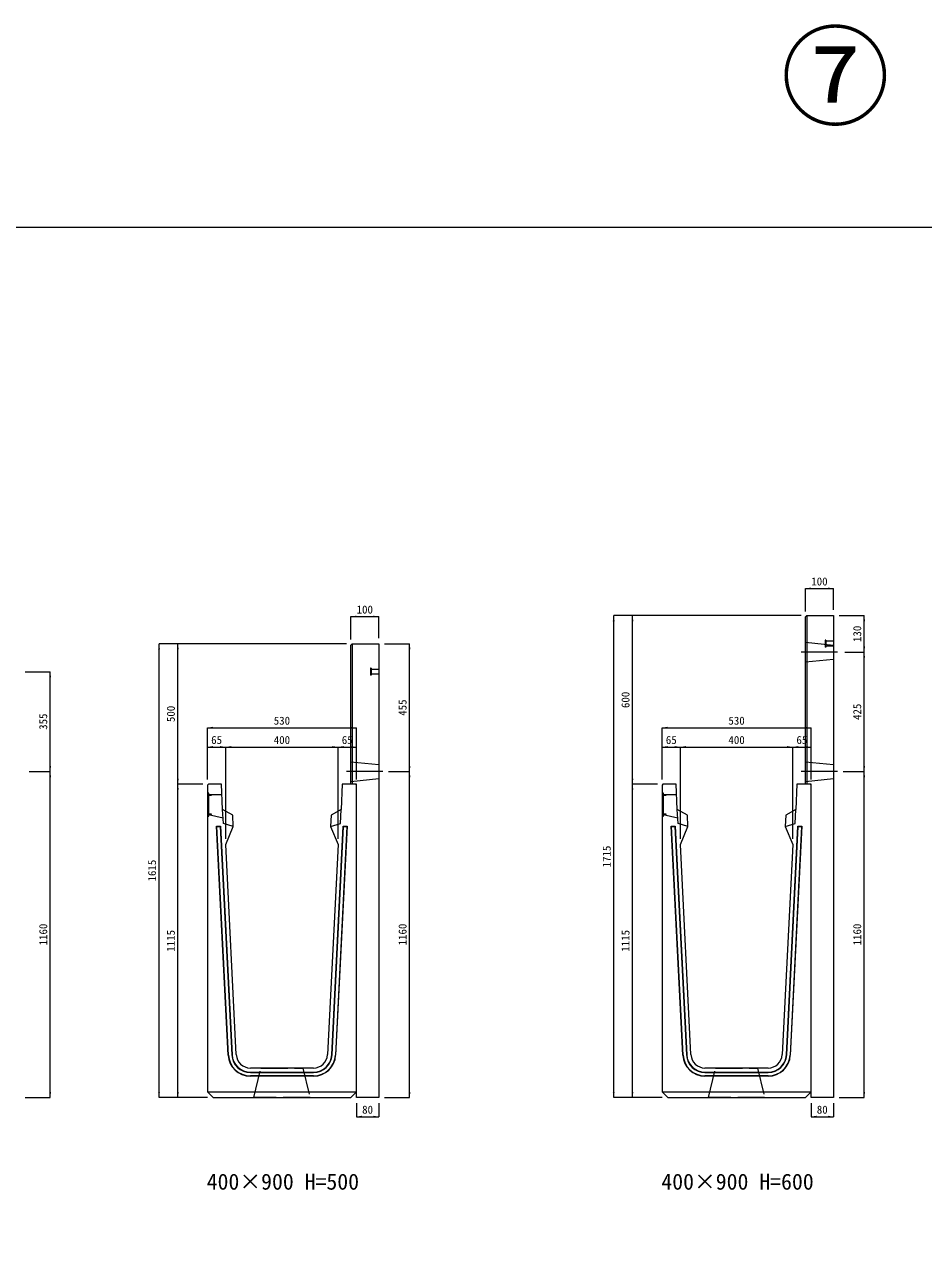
# Model space of a CAD drawing. Units: millimetres at full size. Extents: x -7442 to 51876, y 9625 to 40052.
# Drawn here: x 23969 to 27172, y 16772 to 21090 of the extents above; entities that cross this region are included whole.
import ezdxf
from ezdxf.enums import TextEntityAlignment as Align

# ---------------------------------------------------------------- set-up
doc = ezdxf.new("R2010")
doc.units = ezdxf.units.MM
doc.header["$LTSCALE"] = 16
for name, pattern in [('DASHED', [7.5, 6, -1.5]), ('USER1', [13.5, 7.5, -6]), ('USER2', [285.75, 190.5, -31.75, 31.75, -31.75])]:
    doc.linetypes.add(name, pattern=pattern)
doc.layers.add('0_2', color=7, linetype='Continuous')
for name, color, linetype, lineweight in [('HOLE', 7, 'DASHED', 9), ('KIJUN', 5, 'Continuous', 9), ('WWAY', 5, 'Continuous', 9), ('寸法線', 7, 'Continuous', 9), ('本体', 2, 'Continuous', 13), ('補助線', 8, 'Continuous', 9), ('ｲﾝｻｰﾄ', 3, 'USER1', 9)]:
    doc.layers.add(name, color=color, linetype=linetype, lineweight=lineweight)
doc.styles.add('ＭＳ ゴシック', font='')
doc.styles.get('ＭＳ ゴシック').set_extended_font_data('MS Gothic')

# ---------------------------------------------------------------- blocks, each defined once
blk = doc.blocks.new('filled_arrow')
at = {"color": 0, "linetype": 'Continuous', "lineweight": -2}
blk.add_solid([(7.5, 1.25), (0, 0), (7.5, -1.25)], dxfattribs=at)

msp = doc.modelspace()

# ---------------------------------------------------------------- linework, layer by layer
at = {"layer": 'HOLE'}
for points in [[(24811.84, 17375.94), (24961.84, 17375.94), (24986.84, 17270.94), (24786.84, 17270.94)], [(26430.59, 17375.94), (26580.59, 17375.94), (26605.59, 17270.94), (26405.59, 17270.94)]]:
    msp.add_lwpolyline(points, close=True, dxfattribs=at)
at = {"layer": 'KIJUN'}
for p, q in [((24655.53, 18235.94), (24654.48, 18236.94)), ((24668.5, 18236.94), (24667.55, 18235.94)), ((24667.55, 18235.94), (24708.47, 17422.62)), ((25119.2, 18236.94), (25078.19, 17421.97)), ((25105.18, 18236.94), (25106.13, 18235.94)), ((25118.14, 18235.94), (25119.2, 18236.94)), ((26274.29, 18235.94), (26273.24, 18236.94)), ((26287.25, 18236.94), (26286.3, 18235.94)), ((26286.3, 18235.94), (26327.22, 17422.62)), ((26737.95, 18236.94), (26696.95, 17421.97)), ((26723.93, 18236.94), (26724.88, 18235.94)), ((26736.9, 18235.94), (26737.95, 18236.94)), ((24774.39, 17360.94), (24999.29, 17360.94)), ((24774.39, 17359.94), (24999.29, 17359.94)), ((26393.14, 17360.94), (26618.04, 17360.94)), ((26393.14, 17359.94), (26618.04, 17359.94)), ((24999.29, 17347.94), (24774.39, 17347.94)), ((24999.29, 17346.94), (24774.39, 17346.94)), ((26618.04, 17347.94), (26393.14, 17347.94)), ((26618.04, 17346.94), (26393.14, 17346.94))]:
    msp.add_line(p, q, dxfattribs=at)
at = {"layer": 'KIJUN', "color": 7, "lineweight": 13}
for p, q in [((25086.84, 18170.94), (25049.23, 17423.43)), ((26705.59, 18170.94), (26667.98, 17423.43)), ((24999.29, 17375.94), (24774.39, 17375.94)), ((26618.04, 17375.94), (26393.14, 17375.94))]:
    msp.add_line(p, q, dxfattribs=at)
at = {"layer": 'KIJUN', "color": 7}
for p, q in [((24621.84, 17290.94), (25151.84, 17290.94)), ((26240.59, 17290.94), (26770.59, 17290.94))]:
    msp.add_line(p, q, dxfattribs=at)
at = {"layer": 'KIJUN', "color": 7, "lineweight": 13}
for points in [[(24724.45, 17423.43), (24686.84, 18170.94), (24713.84, 18235.94), (24711.84, 18275.94), (24675.84, 18295.94), (24671.84, 18385.94), (24624.84, 18385.94), (24621.84, 18382.94), (24621.84, 17290.94), (24641.84, 17270.94), (25131.84, 17270.94), (25151.84, 17290.94), (25151.84, 18382.94), (25148.84, 18385.94), (25101.84, 18385.94), (25097.84, 18295.94), (25061.84, 18275.94), (25059.84, 18235.94), (25086.84, 18170.94)], [(26343.2, 17423.43), (26305.59, 18170.94), (26332.59, 18235.94), (26330.59, 18275.94), (26294.59, 18295.94), (26290.59, 18385.94), (26243.59, 18385.94), (26240.59, 18382.94), (26240.59, 17290.94), (26260.59, 17270.94), (26750.59, 17270.94), (26770.59, 17290.94), (26770.59, 18382.94), (26767.59, 18385.94), (26720.59, 18385.94), (26716.59, 18295.94), (26680.59, 18275.94), (26678.59, 18235.94), (26705.59, 18170.94)]]:
    msp.add_lwpolyline(points, dxfattribs=at)
at = {"layer": 'KIJUN', "color": 7, "linetype": 'DASHED', "lineweight": 13}
for points in [[(24713.84, 18235.94), (24678.5, 18245.94), (24675.84, 18295.94)], [(25059.84, 18235.94), (25095.17, 18245.94), (25097.84, 18295.94)], [(26332.59, 18235.94), (26297.26, 18245.94), (26294.59, 18295.94)], [(26678.59, 18235.94), (26713.93, 18245.94), (26716.59, 18295.94)]]:
    msp.add_lwpolyline(points, dxfattribs=at)
at = {"layer": 'KIJUN'}
for points in [[(24695.49, 17421.97), (24654.48, 18236.94), (24668.5, 18236.94), (24709.47, 17422.67)], [(24696.48, 17422.02), (24655.53, 18235.94), (24667.55, 18235.94)], [(25064.21, 17422.67), (25105.18, 18236.94), (25119.2, 18236.94)], [(25065.21, 17422.62), (25106.13, 18235.94), (25118.14, 18235.94), (25077.19, 17422.02)], [(26314.24, 17421.97), (26273.24, 18236.94), (26287.25, 18236.94), (26328.22, 17422.67)], [(26315.24, 17422.02), (26274.29, 18235.94), (26286.3, 18235.94)], [(26682.96, 17422.67), (26723.93, 18236.94), (26737.95, 18236.94)], [(26683.96, 17422.62), (26724.88, 18235.94), (26736.9, 18235.94), (26695.95, 17422.02)]]:
    msp.add_lwpolyline(points, dxfattribs=at)
for centre, radius, start, end in [((24774.39, 17425.94), 79, 182.88038, 270), ((24774.39, 17425.94), 78, 182.88038, 270), ((24774.39, 17425.94), 66, 182.88038, 270), ((24774.39, 17425.94), 65, 182.88038, 270), ((24999.29, 17425.94), 65, 270, 357.11962), ((24999.29, 17425.94), 66, 270, 357.11962), ((24999.29, 17425.94), 78, 270, 357.11962), ((24999.29, 17425.94), 79, 270, 357.11962), ((26393.14, 17425.94), 79, 182.88038, 270), ((26393.14, 17425.94), 78, 182.88038, 270), ((26393.14, 17425.94), 66, 182.88038, 270), ((26393.14, 17425.94), 65, 182.88038, 270), ((26618.04, 17425.94), 65, 270, 357.11962), ((26618.04, 17425.94), 66, 270, 357.11962), ((26618.04, 17425.94), 78, 270, 357.11962), ((26618.04, 17425.94), 79, 270, 357.11962)]:
    msp.add_arc(centre, radius, start, end, dxfattribs=at)
at = {"layer": 'KIJUN', "color": 7, "lineweight": 13}
for centre, start, end in [((24774.39, 17425.94), 182.88038, 270), ((24999.29, 17425.94), 270, 357.11962), ((26393.14, 17425.94), 182.88038, 270), ((26618.04, 17425.94), 270, 357.11962)]:
    msp.add_arc(centre, 50, start, end, dxfattribs=at)
at = {"layer": 'WWAY', "color": 7, "linetype": 'DASHED', "lineweight": 13}
for points in [[(24621.84, 18355.94), (24625.04, 18353.94), (24625.04, 18271.94), (24621.84, 18269.94)], [(24673.53, 18347.94), (24625.04, 18347.94), (24625.04, 18353.94), (24621.84, 18355.94)], [(26240.59, 18355.94), (26243.79, 18353.94), (26243.79, 18271.94), (26240.59, 18269.94)], [(26292.28, 18347.94), (26243.79, 18347.94), (26243.79, 18353.94), (26240.59, 18355.94)], [(24621.84, 18269.94), (24625.04, 18271.94), (24625.04, 18277.94), (24677.44, 18265.94)], [(26240.59, 18269.94), (26243.79, 18271.94), (26243.79, 18277.94), (26296.19, 18265.94)]]:
    msp.add_lwpolyline(points, dxfattribs=at)
at = {"layer": 'WWAY'}
for points in [[(24623.04, 18352.94), (24625.04, 18352.94), (24625.04, 18272.94), (24623.04, 18272.94)], [(26241.79, 18352.94), (26243.79, 18352.94), (26243.79, 18272.94), (26241.79, 18272.94)], [(24625.04, 18347.94), (24635.04, 18347.94), (24635.04, 18345.94), (24625.04, 18345.94)], [(26243.79, 18347.94), (26253.79, 18347.94), (26253.79, 18345.94), (26243.79, 18345.94)], [(24625.04, 18279.94), (24635.04, 18279.94), (24635.04, 18277.94), (24625.04, 18277.94)], [(26243.79, 18279.94), (26253.79, 18279.94), (26253.79, 18277.94), (26243.79, 18277.94)]]:
    msp.add_lwpolyline(points, close=True, dxfattribs=at)
at = {"layer": '寸法線'}
for p, q in [((26750.59, 19082.38), (26850.59, 19082.38)), ((26750.59, 19000.94), (26750.59, 19082.38)), ((26850.59, 19005.94), (26850.59, 19082.38)), ((25131.84, 18982.38), (25231.84, 18982.38)), ((25131.84, 18900.94), (25131.84, 18982.38)), ((25231.84, 18905.94), (25231.84, 18982.38)), ((26068.12, 17270.94), (26068.12, 18985.94)), ((26735.59, 18985.94), (26068.12, 18985.94)), ((26135.01, 18385.94), (26135.01, 18985.94)), ((26735.59, 18985.94), (26135.01, 18985.94)), ((26870.59, 18985.94), (26960.02, 18985.94)), ((26960.02, 18855.94), (26960.02, 18985.94)), ((24449.37, 17270.94), (24449.37, 18885.94)), ((25116.84, 18885.94), (24449.37, 18885.94)), ((24516.26, 18385.94), (24516.26, 18885.94)), ((25116.84, 18885.94), (24516.26, 18885.94)), ((25251.84, 18885.94), (25341.27, 18885.94)), ((25341.27, 18430.94), (25341.27, 18885.94)), ((26890.59, 18855.94), (26960.02, 18855.94)), ((26890.59, 18855.94), (26960.02, 18855.94)), ((26960.02, 18430.94), (26960.02, 18855.94)), ((23972.42, 18785.94), (24061.86, 18785.94)), ((24061.86, 18430.94), (24061.86, 18785.94)), ((24621.84, 18586.95), (25151.84, 18586.95)), ((24621.84, 18402.94), (24621.84, 18586.95)), ((25151.84, 18402.94), (25151.84, 18586.95)), ((26240.59, 18586.95), (26770.59, 18586.95)), ((26240.59, 18402.94), (26240.59, 18586.95)), ((26770.59, 18402.94), (26770.59, 18586.95)), ((24621.84, 18518.27), (24686.84, 18518.27)), ((24621.84, 18402.94), (24621.84, 18518.27)), ((24686.84, 18518.27), (25086.84, 18518.27)), ((24686.84, 18190.94), (24686.84, 18518.27)), ((24686.84, 18190.94), (24686.84, 18518.27)), ((25086.84, 18190.94), (25086.84, 18518.27)), ((25086.84, 18518.27), (25151.84, 18518.27)), ((25086.84, 18190.94), (25086.84, 18518.27)), ((25151.84, 18402.94), (25151.84, 18518.27)), ((26240.59, 18518.27), (26305.59, 18518.27)), ((26240.59, 18402.94), (26240.59, 18518.27)), ((26305.59, 18518.27), (26705.59, 18518.27)), ((26305.59, 18190.94), (26305.59, 18518.27)), ((26305.59, 18190.94), (26305.59, 18518.27)), ((26705.59, 18190.94), (26705.59, 18518.27)), ((26705.59, 18518.27), (26770.59, 18518.27)), ((26705.59, 18190.94), (26705.59, 18518.27)), ((26770.59, 18402.94), (26770.59, 18518.27)), ((23986.49, 18430.94), (24061.86, 18430.94)), ((23986.49, 18430.94), (24061.86, 18430.94)), ((24061.86, 17270.94), (24061.86, 18430.94)), ((25265.91, 18430.94), (25341.27, 18430.94)), ((25265.91, 18430.94), (25341.27, 18430.94)), ((25341.27, 17270.94), (25341.27, 18430.94)), ((26884.66, 18430.94), (26960.02, 18430.94)), ((26884.66, 18430.94), (26960.02, 18430.94)), ((26960.02, 17270.94), (26960.02, 18430.94)), ((24516.26, 17270.94), (24516.26, 18385.94)), ((24604.84, 18385.94), (24516.26, 18385.94)), ((24604.84, 18385.94), (24516.26, 18385.94)), ((26135.01, 17270.94), (26135.01, 18385.94)), ((26223.59, 18385.94), (26135.01, 18385.94)), ((26223.59, 18385.94), (26135.01, 18385.94)), ((23972.42, 17270.94), (24061.86, 17270.94)), ((24621.84, 17270.94), (24449.37, 17270.94)), ((24621.84, 17270.94), (24516.26, 17270.94)), ((25151.84, 17250.94), (25151.84, 17202.68)), ((25231.84, 17250.94), (25231.84, 17202.68)), ((25251.84, 17270.94), (25341.27, 17270.94)), ((26240.59, 17270.94), (26068.12, 17270.94)), ((26240.59, 17270.94), (26135.01, 17270.94)), ((26770.59, 17250.94), (26770.59, 17202.68)), ((26850.59, 17250.94), (26850.59, 17202.68)), ((26870.59, 17270.94), (26960.02, 17270.94)), ((25151.84, 17202.68), (25231.84, 17202.68)), ((26770.59, 17202.68), (26850.59, 17202.68))]:
    msp.add_line(p, q, dxfattribs=at)
at = {"layer": '寸法線', "linetype": 'USER2'}
for p, q in [((26864.66, 18855.94), (26735.39, 18855.94)), ((25245.91, 18430.94), (25116.64, 18430.94)), ((26864.66, 18430.94), (26735.39, 18430.94))]:
    msp.add_line(p, q, dxfattribs=at)
at = {"layer": '本体', "color": 4, "lineweight": 5}
for p, q in [((26755.59, 18985.94), (26755.59, 18385.94)), ((25136.84, 18885.94), (25136.84, 18385.94))]:
    msp.add_line(p, q, dxfattribs=at)
at = {"layer": '本体', "linetype": 'USER1', "lineweight": 9}
for p, q in [((26750.59, 18890.94), (26850.59, 18880.94)), ((26750.59, 18820.94), (26850.59, 18830.94)), ((25131.84, 18465.94), (25231.84, 18455.94)), ((26750.59, 18465.94), (26850.59, 18455.94)), ((25131.84, 18395.94), (25231.84, 18405.94)), ((26750.59, 18395.94), (26850.59, 18405.94))]:
    msp.add_line(p, q, dxfattribs=at)
at = {"layer": '本体'}
for points in [[(26750.59, 18980.94), (26755.59, 18985.94), (26850.59, 18985.94), (26850.59, 17270.94), (26770.59, 17270.94), (26770.59, 18385.94), (26750.59, 18385.94)], [(25131.84, 18880.94), (25136.84, 18885.94), (25231.84, 18885.94), (25231.84, 17270.94), (25151.84, 17270.94), (25151.84, 18385.94), (25131.84, 18385.94)]]:
    msp.add_lwpolyline(points, close=True, dxfattribs=at)
at = {"layer": '補助線', "color": 1, "lineweight": 13}
msp.add_lwpolyline([(20169.95, 20367.8), (33544.47, 20367.8), (33544.47, 12453.64), (20169.95, 12453.64)], close=True, dxfattribs=at)
at = {"layer": 'ｲﾝｻｰﾄ'}
for p, q in [((26820.59, 18898.44), (26820.59, 18873.44)), ((26823.59, 18898.44), (26820.59, 18898.44)), ((26823.59, 18873.44), (26820.59, 18873.44)), ((26823.59, 18898.44), (26823.59, 18873.44)), ((26850.59, 18894.44), (26823.59, 18894.44)), ((26850.59, 18877.44), (26823.59, 18877.44)), ((26850.59, 18894.44), (26850.59, 18877.44)), ((25201.84, 18798.44), (25201.84, 18773.44)), ((25204.84, 18798.44), (25201.84, 18798.44)), ((25204.84, 18798.44), (25204.84, 18773.44)), ((25231.84, 18794.44), (25204.84, 18794.44)), ((25231.84, 18794.44), (25231.84, 18777.44)), ((25204.84, 18773.44), (25201.84, 18773.44)), ((25231.84, 18777.44), (25204.84, 18777.44))]:
    msp.add_line(p, q, dxfattribs=at)

# ---------------------------------------------------------------- block references
at = {"layer": '寸法線', "xscale": 2.67, "yscale": 2.67}
for p in [(26750.59, 19082.38), (25131.84, 18982.38), (24621.84, 18586.95), (26240.59, 18586.95), (24621.84, 18518.27), (24686.84, 18518.27), (25086.84, 18518.27), (26240.59, 18518.27), (26305.59, 18518.27), (26705.59, 18518.27), (25151.84, 17202.68), (26770.59, 17202.68)]:
    msp.add_blockref('filled_arrow', p, dxfattribs=at)
for p, rotation in [((26850.59, 19082.38), 180), ((25231.84, 18982.38), 180), ((26068.12, 18985.94), 270), ((26135.01, 18985.94), 270), ((26960.02, 18985.94), 270), ((24449.37, 18885.94), 270), ((24516.26, 18885.94), 270), ((25341.27, 18885.94), 270), ((26960.02, 18855.94), 90), ((26960.02, 18855.94), 270), ((24061.86, 18785.94), 270), ((25151.84, 18586.95), 180), ((26770.59, 18586.95), 180), ((24686.84, 18518.27), 180), ((25086.84, 18518.27), 180), ((25151.84, 18518.27), 180), ((26305.59, 18518.27), 180), ((26705.59, 18518.27), 180), ((26770.59, 18518.27), 180), ((24061.86, 18430.94), 90), ((25341.27, 18430.94), 90), ((26960.02, 18430.94), 90), ((24061.86, 18430.94), 270), ((24516.26, 18385.94), 90), ((25341.27, 18430.94), 270), ((26135.01, 18385.94), 90), ((26960.02, 18430.94), 270), ((24516.26, 18385.94), 270), ((26135.01, 18385.94), 270), ((24061.86, 17270.94), 90), ((24449.37, 17270.94), 90), ((24516.26, 17270.94), 90), ((25341.27, 17270.94), 90), ((26068.12, 17270.94), 90), ((26135.01, 17270.94), 90), ((26960.02, 17270.94), 90), ((25231.84, 17202.68), 180), ((26850.59, 17202.68), 180)]:
    msp.add_blockref('filled_arrow', p, dxfattribs=dict(at, rotation=rotation))

# ---------------------------------------------------------------- texts
at = {"layer": '0_2', "style": 'ＭＳ ゴシック'}
for s, p in [('400×900 H=500', (24618.97, 16925.92)), ('400×900 H=600', (26237.72, 16925.92))]:
    msp.add_text(s, height=56.96, dxfattribs=at).set_placement(p, align=Align.BOTTOM_LEFT)
at = {"layer": '寸法線', "style": 'ＭＳ ゴシック'}
for s, p in [('100', (26800.59, 19107.38)), ('100', (25181.84, 19007.38)), ('530', (24886.84, 18611.95)), ('530', (26505.59, 18611.95)), ('65', (24654.34, 18543.27)), ('400', (24886.84, 18543.27)), ('65', (25119.34, 18543.27)), ('65', (26273.09, 18543.27)), ('400', (26505.59, 18543.27)), ('65', (26738.09, 18543.27)), ('80', (25191.84, 17227.68)), ('80', (26810.59, 17227.68))]:
    msp.add_text(s, height=28.48, dxfattribs=at).set_placement(p, align=Align.MIDDLE_CENTER)
for s, p in [('130', (26935.02, 18920.94)), ('600', (26110.01, 18685.94)), ('500', (24491.26, 18635.94)), ('455', (25316.27, 18658.44)), ('425', (26935.02, 18643.44)), ('355', (24036.86, 18608.44)), ('1715', (26043.12, 18128.44)), ('1615', (24424.37, 18078.44)), ('1160', (24036.86, 17850.94)), ('1160', (25316.27, 17850.94)), ('1160', (26935.02, 17850.94)), ('1115', (24491.26, 17828.44)), ('1115', (26110.01, 17828.44))]:
    msp.add_text(s, height=28.48, rotation=90, dxfattribs=at).set_placement(p, align=Align.MIDDLE_CENTER)
at = {"layer": '補助線', "color": 1, "style": 'ＭＳ ゴシック'}
msp.add_text('⑦', height=284.8, dxfattribs=at).set_placement((26857.21, 20676.14), align=Align.BOTTOM_CENTER)

doc.saveas('drawing.dxf')
